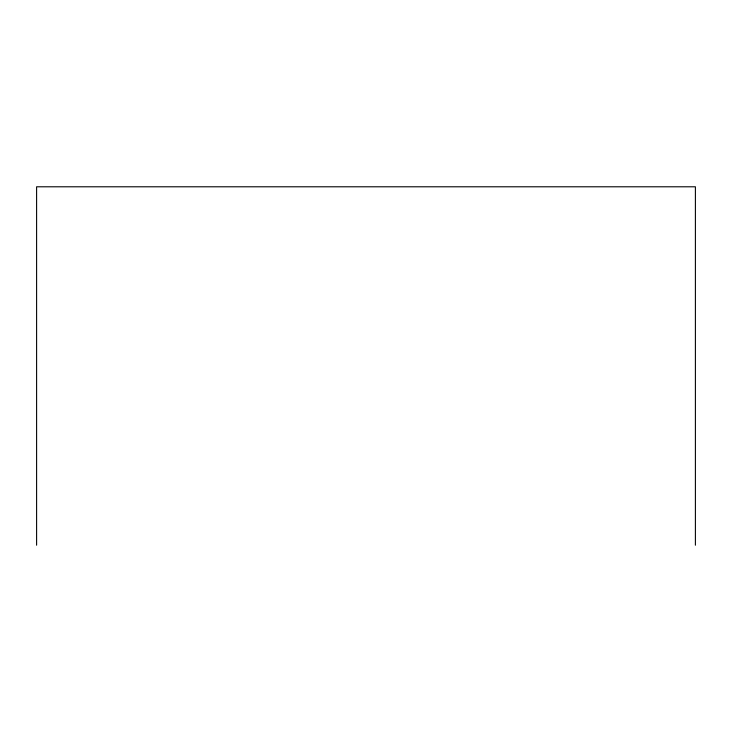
<?xml version="1.0" encoding="UTF-8"?>
<svg xmlns="http://www.w3.org/2000/svg" width="732" height="732" viewBox="0 0 732 732"><rect width="100%" height="100%" fill="white"/><g stroke="black" fill="none" stroke-linecap="round" stroke-linejoin="round"><path stroke-width="1.1" d="M695.4 545.212L695.4 186.788L36.6 186.788L36.6 545.212"/></g></svg>
